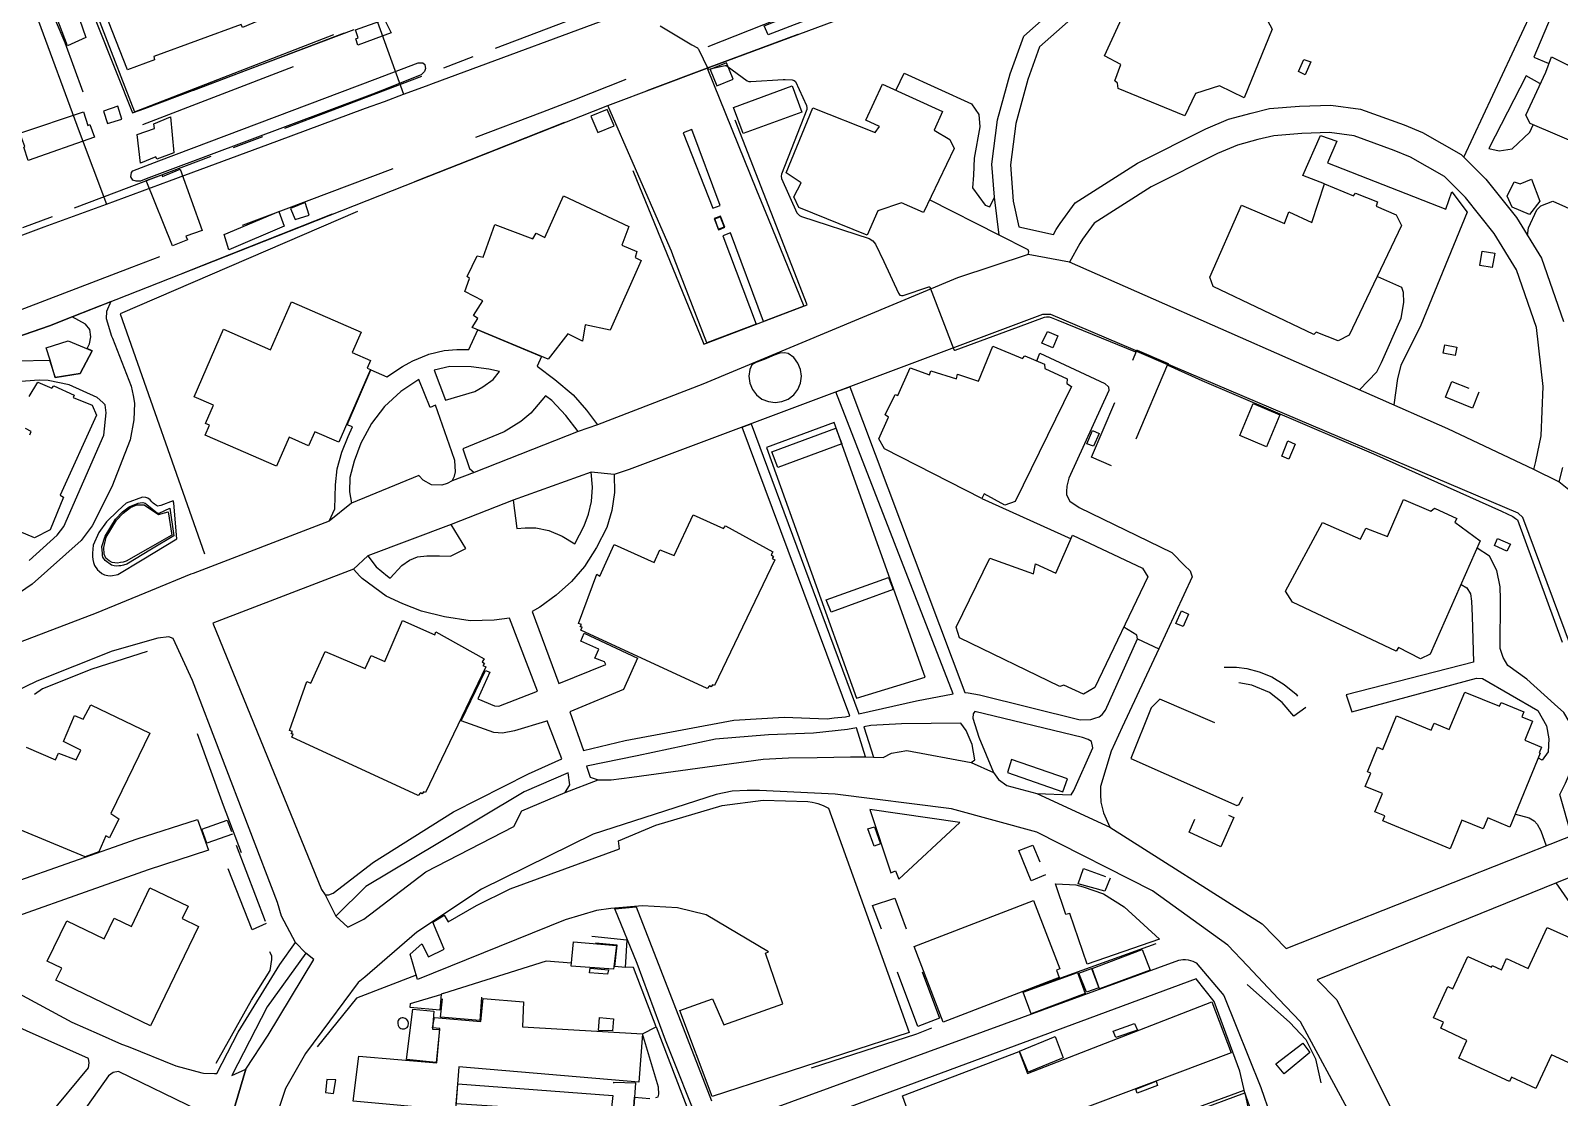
# Model space of a CAD drawing. Header units: millimetres. Extents: x 198785 to 203305, y 542885 to 545889.
# Drawn here: x 201016.4 to 201362.6, y 545208.8 to 545450.4 of the extents above; entities that cross this region are included whole.
import ezdxf

# ---------------------------------------------------------------- set-up
doc = ezdxf.new("R2010")
doc.units = ezdxf.units.MM
for name, pattern in [('FENCE_25K', [54.3, 28.7, -9.2, -16.4]), ('HIDDEN_BULD_25K', [28.8, 18.4, -10.4]), ('HIDDEN_EMD_25K', [50.97, 33.12, -5.36, 7.13, -5.36]), ('HIDDEN_IN_25K', [56.5, 36.5, -20])]:
    doc.linetypes.add(name, pattern=pattern)
for name, color, linetype in [('A0013114', 253, 'Continuous'), ('A0013118', 253, 'Continuous'), ('A0023214', 253, 'Continuous'), ('A0023217', 253, 'Continuous'), ('A0033324', 253, 'Continuous'), ('A0043325', 253, 'Continuous'), ('A0151224', 253, 'Continuous'), ('B0014111', 253, 'Continuous'), ('B0014115', 253, 'Continuous'), ('B0014116', 253, 'Continuous'), ('B0014118', 253, 'Continuous'), ('B0024120', 253, 'Continuous'), ('B0024127', 253, 'Continuous'), ('C0052211', 253, 'Continuous'), ('C0052212', 253, 'Continuous'), ('C0076117', 253, 'Continuous'), ('C0390130', 253, 'Continuous'), ('C0523121', 253, 'Continuous'), ('E0052114', 253, 'Continuous'), ('F0017111', 253, 'Continuous'), ('F0047224', 253, 'Continuous'), ('G0018117', 253, 'Continuous')]:
    doc.layers.add(name, color=color, linetype=linetype)

msp = doc.modelspace()

# ---------------------------------------------------------------- linework, layer by layer
at = {"layer": 'A0013114'}
for points in [[(200919.56, 545205.45), (200912.3, 545211.41), (200910.03, 545215.49), (200909.35, 545216.55), (200906.95, 545220.27), (200895.67, 545219.44), (200890.41, 545216.36), (200872.82, 545210.35), (200856.98, 545246.91), (200842.64, 545287.82), (200857.69, 545320.69), (200912.51, 545344.07), (200971.58, 545366.58), (201020.62, 545383.54), (201025.8, 545385.59), (201057.8, 545398.2), (201104.02, 545416.43), (201115.73, 545421.05), (201147.11, 545433.42), (201169.6, 545441.84), (201217.05, 545459.53), (201288.67, 545485.24), (201329.93, 545501.88), (201355.72, 545511.31)], [(201024.02, 545470.44), (201039.43, 545431.72), (201042.27, 545432.72), (201089.62, 545450.66)]]:
    msp.add_lwpolyline(points, dxfattribs=at)
at = {"layer": 'A0013118'}
for points in [[(201340.96, 545421.71), (201356.27, 545454.5), (201356.11, 545456.7), (201355.21, 545459.91), (201353.37, 545461.32), (201342.45, 545466.69), (201344.39, 545471.77)], [(201361.42, 545469.53), (201366.53, 545467.49), (201356.78, 545444.35), (201360.02, 545443.02)], [(201242.28, 545399.69), (201242.39, 545400.31), (201242.25, 545400.73), (201235.71, 545404.04), (201234.61, 545412.67), (201234.05, 545420.11), (201235.36, 545430.2), (201238.18, 545440.57), (201241.29, 545449.13), (201251.89, 545458.52)], [(201254.51, 545455.24), (201244.87, 545446.69), (201242.18, 545439.3), (201239.48, 545429.37), (201238.27, 545419.99), (201238.88, 545411.76), (201240.17, 545405.97), (201247.97, 545404.19), (201248.62, 545405.37), (201249.5, 545406.72), (201252.92, 545411.38), (201267.05, 545420.38), (201282.5, 545428.17), (201287.62, 545430.33), (201292.77, 545431.71), (201296.9, 545432.7), (201303.72, 545433.26), (201310.79, 545433.5), (201317.54, 545432.61), (201327.41, 545429.04), (201331.58, 545427.31), (201340.36, 545422.3), (201345.94, 545416.77), (201352.89, 545408.04), (201358.51, 545398.86), (201363.46, 545384.51)], [(201169.6, 545441.84), (201180.78, 545414.24), (201183.36, 545407.86), (201191.43, 545387.96), (201182.37, 545384.52), (201174.89, 545404.59), (201173.13, 545403.9), (201180.67, 545383.88), (201169.49, 545379.64), (201162.13, 545398.75), (201161.48, 545400.44), (201159.62, 545404.7), (201147.11, 545433.42)], [(201212.38, 545436.93), (201214.18, 545440.75), (201229.46, 545433.76), (201231.07, 545431.4), (201231.32, 545428.62), (201230.06, 545421.5), (201229.87, 545417.67), (201229.64, 545414.79), (201232.55, 545410.83), (201233.6, 545410.47), (201234.61, 545412.67)], [(201358.17, 545438.43), (201355.04, 545440.16), (201346.6, 545423.68), (201348.96, 545423.16), (201351.85, 545423.59), (201355.9, 545427.36), (201356.63, 545429.07)], [(201170.87, 545410.16), (201172.5, 545410.77), (201166.11, 545427.95), (201164.17, 545427.23), (201170.87, 545410.16)], [(201356.76, 545351.01), (201357.2, 545352.84), (201358.41, 545358.59), (201358.9, 545369.8), (201357.37, 545383.13), (201352.86, 545396.2), (201347.8, 545404.47), (201341.31, 545412.62), (201336.57, 545417.31), (201328.84, 545421.72), (201325.16, 545423.26), (201316.06, 545426.55), (201310.48, 545427.28), (201304.24, 545427.08), (201297.89, 545426.55), (201294.29, 545425.69), (201289.64, 545424.45), (201285.11, 545422.53), (201270.12, 545414.98), (201257.24, 545406.77), (201254.6, 545403.18), (201253.95, 545402.18), (201251.62, 545397.93)], [(201309.39, 545415.66), (201304.49, 545417.55), (201308.47, 545426.65), (201312.13, 545425.32), (201310.03, 545420.43), (201336.86, 545409.96), (201338.2, 545413.89), (201341.65, 545409.27), (201331.19, 545383.71), (201326.67, 545374.55), (201325.94, 545371.61), (201325.07, 545365.61)], [(201235.71, 545404.04), (201219.91, 545412.02)], [(201355.37, 545403.99), (201355.58, 545405.71), (201357.46, 545409.77), (201358.36, 545410.73), (201361.05, 545411.79), (201384.88, 545401.1), (201383.77, 545398.54)], [(201171.65, 545408), (201171.17, 545407.81), (201172.12, 545405.26), (201172.57, 545405.45), (201173.56, 545405.85), (201172.57, 545408.37), (201171.65, 545408)], [(201364.72, 545346.39), (201362.47, 545348.19), (201356.76, 545351.01), (201337.34, 545360.21), (201251.62, 545397.93), (201242.28, 545399.69), (201226.28, 545394.39), (201168.63, 545370.31), (201144.74, 545361.13), (201140.33, 545359.58), (201116.83, 545350.33), (201111.8, 545348.44), (201110.67, 545347.79), (201109.46, 545347.43), (201107.12, 545347.56), (201105.3, 545348.56), (201104.25, 545349.6), (201089, 545343.4), (201084.01, 545339.32), (201053.16, 545327.45), (201052.66, 545327.26), (201043.53, 545323.52), (201031.2, 545318.47), (201014, 545311.9)], [(201317.27, 545369.04), (201321.25, 545373.13), (201322.25, 545375.24), (201326.7, 545385.29), (201327.36, 545388.79), (201327.27, 545391.09), (201326.86, 545392.21), (201321.44, 545394.63)], [(201013.34, 545375.6), (201020.64, 545375.78), (201021.96, 545371.84), (201027.56, 545372.76), (201030.33, 545377.86), (201029.16, 545378.37), (201029.69, 545379.44), (201030.03, 545381.01), (201029.76, 545382.68), (201028.83, 545383.87), (201025.75, 545385.56), (201034.5, 545389.01), (201033.59, 545386.76), (201033.5, 545385.19), (201034.72, 545381.16), (201034.89, 545380.71), (201039.15, 545369.9), (201039.58, 545367.73), (201039.92, 545366.02), (201039.72, 545362.21), (201038.9, 545357.72), (201034.75, 545347.09), (201030.3, 545338.24), (201027.78, 545334.89), (201016.69, 545325.05), (201008.04, 545319.15)], [(201245.53, 545386.1), (201151.9, 545350.97), (201148.5, 545349.83), (201143.29, 545350.41), (201125.62, 545344.02), (201111.59, 545338.57), (201092.7, 545331.42), (201089.48, 545328.4), (201057.61, 545316.19), (201082.22, 545255.87), (201083.04, 545254.68), (201085.49, 545249.88), (201088.19, 545247.38), (201091.8, 545249.15), (201105.85, 545259.88), (201125.76, 545270.18), (201127.63, 545273.71), (201137.41, 545277.88), (201144.87, 545280.73), (201147.82, 545280.75), (201152.5, 545281.33), (201182.22, 545285.4), (201188, 545285.71), (201194.51, 545285.78), (201202, 545285.93), (201205.42, 545285.92), (201207.26, 545285.89), (201209.45, 545285.77), (201211.35, 545286.77), (201214.82, 545287.37), (201229.34, 545284.68), (201234.38, 545282.37), (201235.53, 545280.82), (201237.4, 545279.42), (201244.24, 545277.64), (201260.74, 545269.98), (201295.23, 545248.09), (201300.71, 545242.53), (201376.31, 545272.43)], [(201377.54, 545277.74), (201354.3, 545340.14), (201353.24, 545341.12), (201247.41, 545386.06), (201245.53, 545386.1)], [(201084.01, 545339.32), (201085.23, 545342.12), (201085.4, 545347.55), (201085.8, 545351.18), (201086.82, 545354.91), (201088.29, 545358.49), (201089.24, 545360.64), (201088.07, 545361.14), (201093.43, 545373.59), (201097.03, 545372.01), (201100.6, 545374.33), (201102.07, 545375.14), (201102.92, 545375.62), (201106.36, 545377.02), (201106.52, 545377.09), (201110.05, 545377.92), (201112.92, 545378.2), (201115.62, 545378.16), (201117.63, 545382.62), (201132.09, 545376.56), (201131.08, 545374.4), (201135.09, 545371.38), (201139.23, 545367.94), (201142.28, 545364.45), (201144.74, 545361.13)], [(201107.75, 545373.51), (201110.29, 545366.7), (201117, 545368.67), (201118.81, 545369.71), (201121.13, 545371.36), (201122.55, 545373.16), (201120.14, 545373.71), (201116.11, 545374.26), (201111.32, 545374.29), (201107.75, 545373.51)], [(201244.25, 545375.57), (201244.94, 545377.3), (201259.62, 545370.48), (201260.44, 545369.72), (201260.54, 545368.9), (201251.47, 545349.07), (201251.04, 545347.22), (201250.92, 545346.03), (201250.98, 545345.24), (201251.73, 545343.85), (201253.81, 545342.4), (201274.81, 545332.24), (201277.64, 545329.28), (201278.95, 545328.03), (201279.44, 545326.67), (201271.86, 545310.42)], [(201016.06, 545330.36), (201022.39, 545336.1), (201023.89, 545338.12), (201032.93, 545358.74), (201033.49, 545363.84), (201033.22, 545365.64), (201032.7, 545366.18), (201031.47, 545367.33), (201025.11, 545370.14), (201020.35, 545371.12), (201018.27, 545371.19), (201013.15, 545370.86)], [(201111.8, 545348.44), (201112.33, 545349.48), (201112.59, 545350.48), (201112.45, 545353.04), (201111.76, 545355), (201108.07, 545365.53), (201106.82, 545365.01), (201104.28, 545371.41), (201100.24, 545368.67), (201096.53, 545365.27), (201093.57, 545361.39), (201092.05, 545358.65), (201091.11, 545356.95), (201089.64, 545352.9), (201088.66, 545349.16), (201088.56, 545345.91), (201089, 545343.4)], [(201140.33, 545359.58), (201137.59, 545363.21), (201134.37, 545366.63), (201132.98, 545367.67), (201129.62, 545363.72), (201127.35, 545361.83), (201123.59, 545359.52), (201114.21, 545355.65), (201115.72, 545351.25), (201116.83, 545350.33)], [(201148.5, 545349.83), (201148.56, 545345.81), (201148.01, 545341.75), (201146.84, 545337.88), (201144.52, 545333.34), (201141.81, 545329.01), (201138.85, 545325.63), (201135.37, 545322.55), (201131.65, 545319.85), (201129.95, 545318.87), (201136.01, 545302.57), (201146.63, 545306.85), (201146.31, 545307.43), (201144.12, 545308.26), (201145.01, 545310.28), (201140.93, 545312.11), (201141.73, 545313.9), (201153.83, 545308.24), (201150.6, 545301.2), (201139.42, 545296.52), (201138.47, 545296.13), (201141.55, 545287.37), (201141.57, 545287.37), (201150.97, 545289.64), (201175.61, 545294.25), (201186.98, 545294.92), (201196.76, 545294.57), (201198.3, 545294.75), (201200.87, 545294.98), (201201.88, 545295.21), (201177.49, 545360.57), (201177.49, 545360.57), (201179.53, 545361.34), (201179.53, 545361.34), (201203.92, 545295.67), (201216.96, 545298.61), (201225.31, 545300.23), (201198.74, 545368.55), (201198.74, 545368.55), (201201.89, 545369.73), (201201.89, 545369.72), (201227.9, 545300.53), (201228.65, 545300.44), (201231.25, 545299.99), (201254.07, 545294.33), (201256.46, 545294.37), (201257.34, 545294.72), (201258.38, 545295.01), (201258.99, 545295.52), (201259.81, 545296.52), (201267, 545312.62), (201271.86, 545310.42), (201263.58, 545292.64), (201261.05, 545287.22), (201258.64, 545279.19), (201258.68, 545277.43), (201258.76, 545275.7), (201259.35, 545273.27), (201260.74, 545269.98)], [(201125.62, 545344.02), (201126.5, 545337.67), (201128.38, 545337.82), (201130.78, 545337.8), (201133.7, 545337.17), (201136.77, 545335.89), (201139.59, 545334.17), (201141.72, 545338.23), (201142.72, 545340.85), (201143.35, 545343.77), (201143.62, 545346.98), (201143.29, 545350.41)], [(201363.26, 545351.47), (201362.47, 545348.19)], [(201231.74, 545344.46), (201251.98, 545335.31)], [(201092.7, 545331.42), (201094.64, 545328.95), (201097.15, 545326.84), (201097.8, 545326.39), (201100.4, 545329.23), (201102.14, 545330.44), (201103.98, 545331.21), (201106.11, 545331.43), (201107.93, 545331.43), (201108.97, 545331.43), (201111.43, 545331.35), (201114.9, 545333.13), (201111.59, 545338.57)], [(201365.33, 545268.09), (201362.7, 545277.44), (201363.94, 545280.01), (201365.89, 545284.57), (201365.82, 545289.54), (201364.78, 545293.97), (201363.57, 545295.96), (201361.48, 545297.89), (201355.21, 545303.54), (201350.87, 545306.64), (201349.82, 545308.45), (201349.14, 545310.48), (201349.24, 545321.6), (201349.12, 545324.42), (201348.39, 545328.13), (201346.76, 545331.4), (201343.98, 545333.18)], [(201083.04, 545254.68), (201083.92, 545254.72), (201084.9, 545255.09), (201094, 545262.09), (201112.16, 545273.46), (201129.1, 545282.07), (201136.63, 545285.49), (201133.38, 545294.06), (201132.99, 545293.94), (201125.98, 545291.82), (201123.25, 545291.27), (201121.28, 545291.44), (201113.84, 545294.06), (201119.36, 545305.49), (201120.35, 545305.11), (201117.64, 545299.06), (201121.38, 545297.47), (201122.43, 545297.4), (201131.17, 545300.8), (201124.81, 545317.3), (201121.33, 545316.85), (201115.92, 545316.76), (201110.1, 545317.67), (201104.88, 545318.93), (201100.66, 545320.61), (201096.92, 545322.3), (201091.42, 545326.29), (201090.9, 545326.83), (201089.48, 545328.4)], [(201340.36, 545324.97), (201341.58, 545324.17), (201342.42, 545322.84), (201342.63, 545321.22), (201342.78, 545317.81), (201343.09, 545307.35), (201314.29, 545299.94), (201315.56, 545296.16), (201343.83, 545303.71), (201345.19, 545303.7), (201357.68, 545296.45), (201359.64, 545292.96), (201360.21, 545289.98), (201360.01, 545287.06), (201358.64, 545285.21), (201357.84, 545285.61)], [(201267, 545312.62), (201266.9, 545313.52), (201263.9, 545315.29)], [(201061.45, 545203.01), (201065.08, 545215.25), (201070.2, 545222.9), (201080.54, 545240.01), (201078.71, 545241.45), (201076.39, 545243.88), (201073.2, 545249.87), (201072.29, 545252.96), (201053.01, 545303.2), (201048.65, 545312.75), (201047.68, 545313.13), (201045.2, 545312.77), (201034.85, 545309.87), (201017.79, 545303.08), (201012.65, 545300.61), (201007.21, 545295.8), (201004.21, 545293), (201001.62, 545289.24), (200999.25, 545285.08), (200993.65, 545270.64), (200990.11, 545258.76)], [(201244.24, 545277.64), (201252.03, 545277.36), (201252.64, 545278.34), (201256.94, 545287.96), (201256.58, 545289.38), (201255.86, 545289.86), (201254.54, 545290.29), (201230.22, 545296.22), (201229.84, 545295.68), (201229.72, 545294.7), (201231.09, 545290.36), (201234.38, 545282.37)], [(201205.42, 545285.92), (201203.41, 545292.48), (201201.35, 545292.14), (201193.67, 545291.32), (201183.47, 545290.94), (201171.44, 545289.94), (201153.76, 545286.13), (201142.25, 545283.81), (201143.05, 545281.31), (201144.87, 545280.73)], [(201229.34, 545284.68), (201230.19, 545285.28), (201229.58, 545288.7), (201228.25, 545291.91), (201227.03, 545293.58), (201213.58, 545293.41), (201206.65, 545293.01), (201205.05, 545292.74), (201207.26, 545285.89)], [(201137.41, 545277.88), (201138.47, 545279.62), (201138.13, 545282.35), (201128.15, 545278.04), (201108.61, 545266.34), (201092.25, 545256.57), (201085.49, 545249.88)], [(201315.06, 545205.43), (201303.93, 545225.9), (201298.93, 545231.17), (201291.92, 545238.58), (201287.48, 545243.26), (201270.41, 545255.6), (201244.23, 545268.84), (201224.87, 545274.13), (201198.57, 545277.5), (201181.45, 545278.33), (201178.65, 545278.31), (201175.22, 545278.16), (201171.59, 545277.39), (201143.79, 545268.43), (201118.51, 545255.98), (201103.84, 545246.2), (201092.02, 545236.07), (201090.54, 545234.8), (201084.04, 545226.06), (201078.64, 545218.78), (201074.12, 545210.81), (201070.71, 545200.67)], [(200996.75, 545251.95), (201040.49, 545267.38), (201054.19, 545271.75), (201056.67, 545264.83), (201042.98, 545260.32), (200999.06, 545244.82)], [(201352.66, 545272.96), (201355.74, 545272.12), (201356.84, 545271.45), (201357.57, 545270.68), (201358.4, 545269.2), (201359.58, 545265.81)], [(201381.87, 545265.47), (201307.71, 545235.42), (201312.18, 545230.88), (201325.06, 545205.05), (201331.02, 545191.6), (201338.53, 545150.71), (201340.34, 545143.98), (201341.08, 545143.87), (201378.9, 545156.66), (201413.41, 545169.24), (201414.39, 545169.71), (201416.43, 545172.79), (201411.85, 545185.21), (201382.97, 545264.74), (201381.87, 545265.47)], [(201375.17, 545232.05), (201377.84, 545239.51), (201377.94, 545241.26), (201377.54, 545242.91), (201374.69, 545245.02), (201367.97, 545248.78), (201366.79, 545250.2), (201361.86, 545257.37)], [(201168.25, 545201.57), (201160.15, 545221.79), (201153.69, 545239.17), (201148.7, 545251.54), (201153.52, 545251.96), (201170.56, 545208.04)], [(201004.29, 545237.37), (201025.71, 545225.87), (201031.92, 545223.13), (201036.95, 545220.91), (201038.43, 545220.32), (201049.24, 545215.97), (201055.14, 545214.41), (201055.53, 545214.31), (201057.99, 545214.25), (201058.54, 545214.24), (201063.4, 545223.62), (201072.8, 545238.9), (201076.39, 545243.88), (201076.39, 545243.88), (201078.71, 545241.45), (201069.94, 545229.3), (201061.9, 545213.79), (201065.08, 545215.25), (201061.45, 545203.01)], [(201138.83, 545239.24), (201133.12, 545239.65), (201109.88, 545232.35)], [(201175.29, 545203.01), (201276.42, 545239.9), (201277.27, 545240.02), (201277.9, 545240.04), (201278.53, 545239.94), (201279.52, 545239.67), (201280.32, 545239.32), (201286.55, 545231.89), (201294.97, 545211.09), (201297.18, 545204.74)], [(201158.02, 545224.8), (201152.89, 545238.21), (201151.02, 545238.34)], [(201293.45, 545203.95), (201291.32, 545209.86), (201290.19, 545214.74), (201284.41, 545230.57), (201280.31, 545235.69), (201183.41, 545199.81)], [(201109.77, 545232.31), (201109.33, 545232.17)], [(201020.37, 545204.53), (201029.45, 545215.5), (201029.61, 545216.65), (201029.47, 545217.65), (200997.13, 545232.01), (200996.32, 545231.9), (200995.21, 545231.29), (200994.78, 545230.71), (200993.05, 545228.92), (200991.1, 545227.37), (200988.95, 545226.1), (200986.66, 545225.13), (200984.26, 545224.47), (200981.79, 545224.14), (200981.29, 545224.14), (200978.26, 545222.54), (200976.4, 545221.19), (200974.67, 545219.58), (200973.46, 545217.26), (200971.79, 545214.06), (200970.56, 545210.96)], [(201157.94, 545208.79), (201158.45, 545208.97), (201158.62, 545209.56), (201158.57, 545211.11), (201154.9, 545223.2), (201158.02, 545224.8), (201163.82, 545209.63), (201167.73, 545199.41)], [(201054.28, 545205.93), (201036.3, 545214.67), (201035.04, 545214.45), (201034.01, 545213.72), (201024.49, 545200.29)], [(201148.22, 545209.22), (201147.79, 545205.12), (201112.74, 545207.37), (201113.08, 545211.88), (201148.22, 545209.22)], [(201152.19, 545195.08), (201153.14, 545208.84), (201156.59, 545208.58)], [(201210.59, 545180.82), (201291.19, 545210.43)]]:
    msp.add_lwpolyline(points, dxfattribs=at)
at = {"layer": 'A0023214'}
for points in [[(201033.52, 545411.1), (201045.77, 545415.63), (201047.83, 545416.39), (201072.15, 545425.37), (201092.24, 545432.79), (201096.48, 545434.36), (201100.82, 545435.96), (201105.99, 545437.87), (201107.59, 545438.46), (201154.19, 545455.67), (201217.51, 545480.37), (201286.78, 545507.38), (201327.02, 545523.34), (201338.77, 545528), (201350.84, 545532.78), (201353.35, 545533.78), (201372.24, 545541.27)], [(201000.05, 545494.13), (201004.99, 545483.21), (201008.79, 545474.81), (201014.66, 545461.83), (201017.6, 545453.91), (201027.4, 545427.56), (201033.52, 545411.1)], [(200794.02, 545324.55), (200840.41, 545340.38), (200841.92, 545340.9), (200910.25, 545364.22), (200930.73, 545372.08), (200988.97, 545394.42), (200995.55, 545396.95), (201004.66, 545400.44), (201019.46, 545405.91), (201033.52, 545411.1)]]:
    msp.add_lwpolyline(points, dxfattribs=at)
at = {"layer": 'A0023217'}
msp.add_lwpolyline([(201340.44, 545599.11), (201220.39, 545552.5), (201187.4, 545539.69), (201180.23, 545545.69), (201177.36, 545546.55), (201173.12, 545545.9), (201143.23, 545535.27), (201137.83, 545532.02), (201130.57, 545522.9), (201126.81, 545516.37), (201083.84, 545500.08), (201082.66, 545499.63), (201079.97, 545494), (201079.94, 545493.44), (201086.06, 545476.59), (201094.51, 545453.34), (201100.82, 545435.96)], dxfattribs=at)
at = {"layer": 'A0033324', "linetype": 'HIDDEN_IN_25K', "flags": 128}
for points in [[(201389.85, 545518.7), (201394.88, 545514.83), (201391.04, 545511.04), (201388.77, 545512.43), (201385.88, 545513.91), (201378.57, 545516.61), (201375.51, 545516.69), (201374.57, 545516.75), (201373.84, 545516.75), (201372.76, 545516.69), (201371.49, 545516.61), (201368.94, 545516.14), (201355.72, 545511.31), (201329.93, 545501.88), (201288.67, 545485.24), (201217.05, 545459.53), (201169.6, 545441.84), (201147.11, 545433.42), (201115.73, 545421.05), (201104.02, 545416.43), (201057.8, 545398.2), (201025.8, 545385.59), (201020.62, 545383.54), (200971.58, 545366.58), (200912.51, 545344.07), (200857.69, 545320.69), (200842.64, 545287.82), (200856.98, 545246.91), (200872.82, 545210.35), (200890.41, 545216.36), (200895.67, 545219.44), (200898.59, 545219.65), (200899.08, 545218.05), (200899.19, 545216.32), (200898.68, 545214.57), (200898.08, 545213.43), (200877.13, 545206.23), (200875.62, 545206.14), (200873.84, 545206.13), (200872.59, 545206.4), (200866.92, 545210.03), (200849.6, 545250.99), (200830.29, 545296.09), (200830.15, 545297.17), (200830.21, 545297.85), (200839.69, 545320.6), (200840.46, 545321.3), (200841.37, 545321.98), (200907.77, 545348.14), (201000.86, 545382.11), (201039.3, 545396.82), (201059.95, 545404.72), (201065.21, 545406.62), (201074.21, 545410.02), (201132.38, 545431.95), (201139.23, 545434.64), (201213.3, 545464.01), (201249.28, 545477.08), (201291.65, 545493.13), (201300.11, 545495.08), (201352.16, 545514.7), (201368.5, 545520.6), (201372.38, 545521.59), (201374.96, 545522.01), (201379.07, 545522.15), (201382.69, 545521.67), (201385.98, 545520.68), (201389.85, 545518.7)], [(201024.02, 545470.44), (201039.43, 545431.72), (201042.27, 545432.72), (201089.62, 545450.66), (201089.8, 545448.73), (201089.33, 545447.78), (201086.2, 545446.16), (201040.38, 545428.51), (201035.35, 545426.62), (201032.34, 545427.24), (201030.95, 545429.16), (201024.2, 545447.59), (201016.46, 545465.88), (201016.43, 545468.61), (201022.6, 545472.39), (201024.02, 545470.44)]]:
    msp.add_lwpolyline(points, dxfattribs=at)
at = {"layer": 'A0043325'}
for points in [[(201097.99, 545449.84), (201090.47, 545447.06), (201090, 545448.49), (201090.56, 545448.72), (201089.92, 545450.57), (201096.52, 545452.92), (201097.99, 545449.84)], [(201028.34, 545432.02), (201029.36, 545428.86), (201029.78, 545429.13), (201030.83, 545426.24), (201015.85, 545420.94), (201014.86, 545423.95), (201015.09, 545424.16), (201013.9, 545427.14), (201028.34, 545432.02)], [(201048.83, 545422.71), (201044.95, 545421.25), (201044.74, 545421.76), (201041.23, 545420.33), (201040.49, 545426.86), (201044.43, 545428.22), (201044.25, 545429.3), (201048.08, 545430.85), (201048.83, 545422.71)], [(201050.23, 545418.99), (201055.25, 545405.12), (201051.53, 545403.85), (201051.86, 545402.99), (201048.51, 545401.61), (201042.54, 545416.42), (201046.07, 545417.74), (201046.27, 545417.35), (201050.23, 545418.99)], [(201200.04, 545356.81), (201185.6, 545351.45), (201184.24, 545354.99), (201198.69, 545360.36), (201200.04, 545356.81)], [(201211.67, 545323.81), (201197.66, 545318.71), (201196.52, 545321.52), (201210.63, 545326.55), (201211.67, 545323.81)]]:
    msp.add_lwpolyline(points, dxfattribs=at)
at = {"layer": 'A0151224'}
for points in [[(201028.88, 545448.79), (201024.74, 545446.95), (201019.87, 545459.65), (201024.61, 545461.11), (201028.88, 545448.79)], [(201073.81, 545406.13), (201061.29, 545400.7), (201060.2, 545404.22), (201072.58, 545409.42), (201073.81, 545406.13)]]:
    msp.add_lwpolyline(points, dxfattribs=at)
at = {"layer": 'B0014111'}
for points in [[(201070.22, 545478.05), (201070.81, 545476.02), (201075.63, 545477.75), (201081.83, 545461.09), (201077.04, 545459.42), (201077.84, 545456.72), (201064.37, 545451.05), (201064.04, 545451.77), (201044.24, 545444.53), (201044.43, 545443.73), (201038.28, 545441.51), (201029.85, 545463.09), (201070.22, 545478.05)], [(201191, 545431.9), (201177.7, 545427.04), (201175.53, 545432.99), (201188.83, 545437.86), (201191, 545431.9)], [(201356.26, 545416.7), (201358.12, 545411.73), (201355.82, 545408.72), (201351.88, 545410.38), (201350.75, 545412.9), (201352.34, 545416.12), (201353.71, 545415.65), (201356.26, 545416.7)], [(201027.56, 545372.76), (201021.96, 545371.84), (201020.77, 545375.78), (201019.92, 545378.58), (201024.9, 545380.11), (201030.27, 545377.84), (201027.56, 545372.76)], [(201299.29, 545363.41), (201296.22, 545356.14), (201290.17, 545358.69), (201293.24, 545365.97), (201299.29, 545363.41)], [(201197.05, 545274.33), (201215.31, 545223.54), (201170.68, 545209.01), (201163.39, 545228.53), (201170.76, 545231.12), (201173.37, 545225.28), (201186.69, 545229.99), (201182.79, 545241.45), (201183.46, 545241.78), (201169.34, 545250.15), (201162.87, 545251.74), (201154.95, 545252.19), (201147.74, 545251.56), (201144.53, 545251.13), (201137.45, 545249.05), (201104.01, 545235.54), (201102.29, 545241.28), (201104.95, 545243.61), (201106.46, 545240.67), (201110.01, 545242.36), (201107.47, 545248.53), (201109.99, 545250.06), (201110.95, 545248.55), (201117.34, 545252.3), (201124.98, 545256.02), (201149.76, 545265.14), (201149.5, 545266.93), (201157.97, 545270.48), (201173, 545274.89), (201182.25, 545276.15), (201192.37, 545275.81), (201193.39, 545275.66), (201194.05, 545275.54), (201194.6, 545275.38), (201195.84, 545274.93), (201197.05, 545274.33)], [(201264.03, 545251.99), (201272.01, 545244.64), (201255.66, 545238.96), (201251.68, 545250.48), (201250.82, 545250.21), (201248.48, 545257.16), (201251.6, 545257.03), (201253.09, 545256.95), (201254.76, 545256.52), (201259.3, 545254.93), (201264.03, 545251.99)], [(201249.29, 545235.94), (201223.03, 545225.88), (201216.47, 545243.01), (201243.51, 545253.37), (201249.43, 545237.91), (201248.65, 545237.61), (201249.29, 545235.94)], [(201149.05, 545243.18), (201148.39, 545237.82), (201138.76, 545238.53), (201139.31, 545244.01), (201149.05, 545243.18)], [(201269.91, 545237.66), (201258.44, 545233.43), (201256.75, 545237.99), (201268.09, 545242.32), (201269.91, 545237.66)], [(201255.18, 545232.34), (201242.94, 545227.75), (201241.11, 545232.66), (201253.46, 545237.11), (201255.18, 545232.34)], [(201127.96, 545230.44), (201127.75, 545224.8), (201154.9, 545223.2), (201154.1, 545212.29), (201113.37, 545215.76), (201112.62, 545205.84), (201089.43, 545207.96), (201090.71, 545218.12), (201108.36, 545216.68), (201109.05, 545224.41), (201107.41, 545224.56), (201107.8, 545226.88), (201118.3, 545225.97), (201118.83, 545231.18), (201127.96, 545230.44)], [(201108.96, 545224.17), (201108.17, 545216.72), (201101.52, 545217.41), (201102.89, 545228.83), (201107.69, 545228.32), (201107.37, 545224.3), (201108.96, 545224.17)], [(201288.25, 545218.9), (201190.44, 545182.06), (201186.55, 545193.42), (201215.49, 545204.53), (201213.84, 545209.2), (201240.2, 545219.2), (201242.13, 545214.26), (201283.83, 545230.46), (201288.25, 545218.9)], [(201250.2, 545217.79), (201242.25, 545214.57), (201240.33, 545219.32), (201248.36, 545222.61), (201250.2, 545217.79)]]:
    msp.add_lwpolyline(points, dxfattribs=at)
at = {"layer": 'B0014115'}
for points in [[(201281.89, 545464.53), (201288.33, 545461.56), (201288.67, 545462.38), (201293.91, 545460.31), (201293.51, 545459.35), (201295.98, 545458.09), (201293.54, 545454.04), (201296.43, 545452.66), (201297.52, 545450.7), (201291.18, 545435.18), (201285.62, 545437.86), (201280.16, 545436.1), (201277.72, 545431.06), (201262.64, 545437.29), (201262.49, 545438.5), (201261.93, 545439.03), (201263.29, 545442.73), (201259.59, 545444.69), (201266.04, 545458.83), (201276.76, 545454.59), (201281.89, 545464.53)], [(201382.05, 545449.51), (201385.58, 545447.98), (201385.72, 545448.79), (201390.64, 545446.61), (201390.64, 545445.83), (201395.64, 545443.63), (201396.54, 545441.36), (201385.76, 545418.17), (201382.59, 545416.91), (201378.04, 545419.54), (201377.69, 545418.28), (201372.83, 545420.38), (201373.49, 545421.89), (201355.97, 545429.35), (201354.97, 545431.24), (201359.53, 545440.96), (201360.75, 545444.47), (201364.59, 545442.57), (201365.92, 545444.78), (201376.27, 545439.96), (201378.54, 545447), (201380.31, 545445.98), (201382.05, 545449.51)], [(201220.97, 545427.85), (201224.5, 545425.75), (201225.52, 545423.65), (201218.55, 545409.21), (201213.57, 545411.38), (201208.22, 545409.54), (201205.79, 545404.05), (201190.3, 545410.34), (201189.24, 545412.73), (201190.83, 545415.87), (201187.48, 545418.18), (201193.53, 545432.9), (201207.64, 545427.28), (201208.57, 545428.65), (201205.49, 545430.12), (201209.29, 545438.21), (201222.87, 545432.08), (201220.97, 545427.85)], [(201151.87, 545406.05), (201150.26, 545401.82), (201153.65, 545400.37), (201153.3, 545399.03), (201154.65, 545398.31), (201147.6, 545382.51), (201141.96, 545383.74), (201141.35, 545380.08), (201138, 545381.7), (201133.59, 545375.96), (201116.38, 545383.18), (201117.65, 545385.17), (201116.69, 545385.89), (201118.77, 545389.19), (201114.67, 545391.32), (201115.79, 545394.28), (201115.26, 545394.71), (201117.51, 545399.36), (201118.88, 545399.11), (201121.53, 545406.46), (201130.13, 545403.22), (201130.82, 545404.52), (201132.82, 545403.5), (201137.05, 545412.93), (201151.87, 545406.05)], [(201309.39, 545415.66), (201315.96, 545412.96), (201316.38, 545413.6), (201321.34, 545411.58), (201321.08, 545410.64), (201325.58, 545408.67), (201326.82, 545406.25), (201314.99, 545381.43), (201312.45, 545380.1), (201307.48, 545382.08), (201306.96, 545381.54), (201284.16, 545392.44), (201283.43, 545394.51), (201290.58, 545410.87), (201300.28, 545406.67), (201301.28, 545409.34), (201306.47, 545406.96), (201309.39, 545415.66)], [(201091.19, 545382.06), (201089.2, 545377.51), (201093.35, 545375.7), (201092.59, 545373.96), (201093.37, 545373.62), (201086.2, 545357.16), (201080.7, 545359.56), (201079.3, 545356.36), (201074.89, 545358.29), (201072.04, 545351.74), (201055.9, 545358.78), (201056.88, 545361.04), (201056, 545361.42), (201057.81, 545365.57), (201053.42, 545367.48), (201060.08, 545382.75), (201070.72, 545378.11), (201075.44, 545388.93), (201091.19, 545382.06)], [(201234.3, 545378.93), (201240.99, 545376.12), (201241.48, 545376.75), (201245.98, 545374.83), (201246.06, 545373.86), (201251.08, 545371.53), (201251.05, 545370.46), (201252.07, 545369.76), (201239.36, 545343.72), (201237.01, 545342.92), (201232.28, 545345.5), (201231.74, 545344.46), (201209.71, 545355.65), (201208.47, 545357.95), (201210.67, 545362.83), (201209.86, 545363.38), (201212.16, 545368), (201212.78, 545367.72), (201215.54, 545373.98), (201219.95, 545372.42), (201220.24, 545373.36), (201226.04, 545371.49), (201226.29, 545372.55), (201231.04, 545370.97), (201234.3, 545378.93)], [(201018.02, 545370.8), (201021.21, 545369.39), (201021.6, 545369.92), (201026.21, 545367.84), (201026.03, 545367.33), (201030.29, 545365.57), (201031.29, 545363.3), (201023.06, 545345.18), (201023.82, 545344.75), (201020.79, 545337.32), (201017.22, 545335.5), (200993.19, 545345.63)], [(201016.06, 545367.53), (201018.02, 545370.8)], [(201016.18, 545358.88), (201016.53, 545359.57), (201015.22, 545360.26)], [(201327.26, 545344.17), (201333.43, 545341.55), (201334.29, 545342.21), (201339.37, 545339.92), (201338.92, 545339.1), (201344.6, 545334.88), (201333.34, 545309.2), (201331.12, 545308.13), (201326.13, 545310.7), (201325.6, 545309.87), (201302.11, 545320.98), (201300.55, 545323.41), (201308.93, 545339.03), (201317.54, 545335.21), (201318.77, 545337.72), (201323.67, 545335.82), (201327.26, 545344.17)], [(201166.41, 545340.74), (201173.27, 545337.6), (201173.71, 545338.25), (201184.48, 545332.33), (201184.06, 545331.7), (201184.58, 545331.3), (201184.26, 545330.86), (201184.91, 545330.57), (201171.2, 545302.11), (201170.77, 545302.25), (201170.5, 545301.81), (201170.08, 545302.04), (201169.59, 545301.41), (201140.98, 545314.63), (201141.28, 545315.26), (201140.85, 545315.36), (201141.15, 545315.89), (201140.47, 545316.15), (201144.56, 545327.31), (201145.3, 545326.85), (201148.54, 545334.03), (201157.59, 545329.94), (201158.85, 545332.83), (201162.09, 545331.53), (201166.41, 545340.74)], [(201268.18, 545328.68), (201269.37, 545326.66), (201257.35, 545301.66), (201254.78, 545300.14), (201250.37, 545302.14), (201249.43, 545301.88), (201226.7, 545312.86), (201225.94, 545315.33), (201233.55, 545330.93), (201243.46, 545327.39), (201243.95, 545329.62), (201248.54, 545327.49), (201252.33, 545336.1), (201268.18, 545328.68)], [(201100.62, 545316.77), (201107.87, 545313.59), (201108.15, 545314.23), (201119.04, 545308.11), (201118.62, 545307.48), (201119.14, 545307.08), (201118.81, 545306.64), (201119.46, 545306.35), (201105.76, 545277.89), (201105.32, 545278.03), (201105.06, 545277.59), (201104.63, 545277.82), (201104.15, 545277.19), (201075.54, 545290.41), (201075.84, 545291.04), (201075.4, 545291.14), (201075.71, 545291.67), (201075.02, 545291.93), (201078.9, 545303), (201079.86, 545302.63), (201083.09, 545309.81), (201092.16, 545305.97), (201093.48, 545308.86), (201096.56, 545307.53), (201100.62, 545316.77)], [(201341.13, 545300.61), (201349, 545297.37), (201349.36, 545298.24), (201354.53, 545296.11), (201354.07, 545295.01), (201356.51, 545294), (201354.73, 545289.7), (201358.51, 545288.14), (201357.98, 545286.87), (201358.22, 545286.77), (201351.31, 545270.04), (201346.34, 545272.1), (201345.31, 545269.62), (201340.51, 545271.6), (201337.84, 545265.13), (201322.55, 545271.44), (201323.01, 545272.54), (201320.79, 545273.46), (201322.51, 545277.6), (201318.58, 545279.23), (201319.83, 545282.27), (201319.11, 545282.57), (201321.38, 545288.09), (201322.56, 545287.6), (201325.71, 545295.22), (201333.52, 545292), (201334.18, 545293.59), (201337.64, 545292.16), (201341.13, 545300.61)], [(201030.01, 545297.69), (201043.38, 545291.32), (201034.54, 545273.11), (201036.38, 545271.88), (201034.23, 545267.62), (201033.37, 545268.07), (201031.85, 545264.41), (201028.75, 545263.3), (201005.92, 545272.73)], [(201015.35, 545288.14), (201022.03, 545285.24), (201022.66, 545286.75), (201026.7, 545285.26), (201027.72, 545287.48), (201023.82, 545289.42), (201026.32, 545295.32), (201028.3, 545294.46), (201030.01, 545297.69)], [(201050.71, 545249.33), (201054.39, 545247.55), (201043.55, 545225.05), (201022.09, 545235.38), (201023.4, 545238.1), (201020.13, 545239.67), (201024.54, 545248.82), (201033.04, 545244.73), (201035.3, 545249.41), (201039.19, 545247.54), (201043.39, 545256.27), (201052.04, 545252.1), (201050.71, 545249.33)], [(201367.48, 545215.35), (201360.78, 545218.44), (201357.26, 545210.82), (201351.71, 545213.38), (201351.26, 545212.41), (201339.77, 545217.71), (201341.63, 545221.74), (201335.69, 545224.48), (201336.31, 545225.82), (201334.06, 545226.86), (201337.32, 545233.94), (201338.43, 545233.43), (201341.81, 545240.75), (201347.17, 545238.28), (201347.35, 545238.68), (201349.43, 545237.72), (201350.59, 545240.24), (201355.51, 545237.97), (201359.82, 545247.31)], [(201359.82, 545247.31), (201366.33, 545244.31)]]:
    msp.add_lwpolyline(points, dxfattribs=at)
at = {"layer": 'B0014116', "linetype": 'HIDDEN_BULD_25K', "flags": 128}
for points in [[(201173.43, 545405.9), (201172.18, 545405.39), (201171.29, 545407.75), (201172.51, 545408.24), (201173.43, 545405.9)], [(201347.91, 545399.96), (201347.38, 545396.71), (201344.53, 545397.18), (201345.06, 545400.43), (201347.91, 545399.96)], [(201249.01, 545381.29), (201247.87, 545378.54), (201245.38, 545379.63), (201246.63, 545382.27), (201249.01, 545381.29)], [(201273.83, 545374.8), (201263.68, 545350.79), (201256.64, 545353.77), (201266.78, 545377.77), (201273.83, 545374.8)], [(201339.33, 545378.73), (201338.96, 545376.84), (201336.28, 545377.37), (201336.66, 545379.26), (201339.33, 545378.73)], [(201344.36, 545368.49), (201342.92, 545364.92), (201336.8, 545367.38), (201338.23, 545370.95), (201344.36, 545368.49)], [(201305.17, 545297.1), (201302.44, 545295.13), (201299.77, 545298.23), (201296.93, 545300.48), (201292.93, 545302.17), (201288.49, 545302.97), (201284.88, 545303.1), (201284.35, 545305.97), (201287.06, 545306.25), (201289.46, 545306.25), (201291.79, 545305.95), (201294.57, 545305.16), (201297.41, 545304.07), (201300.26, 545302.29), (201302.93, 545300.09), (201305.17, 545297.1)], [(201288.87, 545272.22), (201285.87, 545265.58), (201278.7, 545268.91), (201281.51, 545275.31), (201288.87, 545272.22)], [(201062.11, 545268.43), (201056.31, 545266.42), (201055.16, 545269.59), (201060.9, 545271.63), (201062.11, 545268.43)], [(201069.73, 545248.18), (201066.52, 545246.75), (201059.09, 545265.71), (201062.47, 545267.09), (201069.73, 545248.18)], [(201208.8, 545266.22), (201207.41, 545265.69), (201205.96, 545269.63), (201207.47, 545270.11), (201208.8, 545266.22)], [(201246.21, 545259.18), (201242.98, 545257.88), (201240.19, 545264.76), (201243.33, 545265.96), (201246.21, 545259.18)], [(201260.86, 545258.46), (201259.61, 545255.53), (201253.59, 545257.2), (201254.8, 545260.66), (201260.86, 545258.46)], [(201222.18, 545226.78), (201217.25, 545224.9), (201207.05, 545252.26), (201212.08, 545253.95), (201222.18, 545226.78)], [(201151.41, 545244.48), (201151.01, 545238.2), (201148.65, 545238.46), (201149.17, 545243.3), (201139.41, 545244.16), (201139.63, 545245.75), (201151.41, 545244.48)], [(201147.22, 545237.73), (201147.04, 545236.71), (201142.95, 545237.05), (201143.1, 545238.12), (201147.22, 545237.73)], [(201258.27, 545233.64), (201255.49, 545232.62), (201253.74, 545236.94), (201256.61, 545237.99), (201258.27, 545233.64)], [(201118.5, 545231.48), (201118.1, 545226.22), (201109.18, 545227.01), (201109.78, 545232.36), (201118.5, 545231.48)], [(201109.33, 545232.17), (201109.02, 545228.57), (201102.35, 545229.14), (201102.39, 545230.08), (201109.33, 545232.17)], [(201148.38, 545226.6), (201148.16, 545223.89), (201144.94, 545223.97), (201145.21, 545226.89), (201148.38, 545226.6)], [(201267.02, 545224.04), (201262.13, 545222.37), (201261.55, 545223.83), (201266.33, 545225.59), (201267.02, 545224.04)], [(201153.36, 545212.11), (201151.55, 545185.74), (201146.49, 545186.05), (201148.45, 545212.29), (201153.36, 545212.11)], [(201271.53, 545211.52), (201266.97, 545209.77), (201266.68, 545210.72), (201271.25, 545212.46), (201271.53, 545211.52)]]:
    msp.add_lwpolyline(points, dxfattribs=at)
at = {"layer": 'B0014118', "linetype": 'HIDDEN_BULD_25K', "flags": 128}
for points in [[(201306.25, 545443.27), (201305.01, 545440.37), (201303.48, 545441.09), (201304.72, 545443.85), (201306.25, 545443.27)], [(201258.34, 545359.18), (201257.07, 545356.25), (201255.56, 545356.84), (201256.83, 545359.8), (201258.34, 545359.18)], [(201302.75, 545356.75), (201301.26, 545353.31), (201299.73, 545354.01), (201301.09, 545357.48), (201302.75, 545356.75)], [(201351.49, 545334.09), (201350.64, 545332.48), (201347.87, 545333.8), (201348.52, 545335.39), (201351.49, 545334.09)], [(201278.55, 545318.24), (201277.35, 545315.44), (201275.68, 545316.16), (201277.01, 545318.96), (201278.55, 545318.24)]]:
    msp.add_lwpolyline(points, dxfattribs=at)
at = {"layer": 'B0024120', "linetype": 'FENCE_25K', "flags": 128}
for points in [[(201058.35, 545216.55), (201066.36, 545230.87), (201070.64, 545237.52), (201070.99, 545240.02), (201071.01, 545240.79), (201070.62, 545241.61), (201067.54, 545245.27), (201070.15, 545248.36), (201060.08, 545274.9), (201048.19, 545307.66), (201046.19, 545307), (201044.85, 545310.48), (201030.22, 545305.8), (201019.05, 545301.37), (201017.26, 545300.07)], [(201265.52, 545285.55), (201289.53, 545274.94), (201290.04, 545275.15), (201296.33, 545288.27), (201295.78, 545288.74), (201272.1, 545299), (201270.14, 545297.06), (201265.52, 545285.55)], [(201181.85, 545178.91), (201171.38, 545208.48), (201217.05, 545223.2), (201241.22, 545232.8), (201278.46, 545246.27), (201301.53, 545225.8), (201305.17, 545221.92), (201307.35, 545217.58), (201311.28, 545199.1)], [(201103.71, 545236.53), (201090.17, 545231.29), (201078.22, 545216.42), (201074.04, 545208.79), (201070.31, 545193.07), (201068.69, 545177.72)], [(201078.48, 545176.18), (201082.85, 545215.2), (201083.56, 545221.59)]]:
    msp.add_lwpolyline(points, dxfattribs=at)
at = {"layer": 'B0024127'}
for points in [[(201170.26, 545441.54), (201171.78, 545437.84), (201175.48, 545439.37), (201173.96, 545443.07), (201170.26, 545441.54)], [(201143.26, 545431.02), (201144.79, 545427.32), (201148.48, 545428.84), (201146.96, 545432.54), (201143.26, 545431.02)]]:
    msp.add_lwpolyline(points, dxfattribs=at)
at = {"layer": 'C0052211'}
msp.add_lwpolyline([(201041.68, 545344.73), (201038, 545343.38), (201036.09, 545341.62), (201033.52, 545339.18), (201031.81, 545336.76), (201030.57, 545333.83), (201030.41, 545332.07), (201030.4, 545331.32), (201030.43, 545330.61), (201030.58, 545329.91), (201030.84, 545329.23), (201031.53, 545328.28), (201031.9, 545327.94), (201032.47, 545327.44), (201033.09, 545327.17), (201033.88, 545326.96), (201034.54, 545326.89), (201036.14, 545327.2), (201041.62, 545330.54), (201049.46, 545335.32), (201048.82, 545343.35), (201048.62, 545343.91), (201045.88, 545342.83), (201045.08, 545342.71), (201044.4, 545343.17), (201044.12, 545343.41), (201043.82, 545343.67), (201043.42, 545344.14), (201042.92, 545344.51), (201042.49, 545344.65), (201041.68, 545344.73)], dxfattribs=at)
at = {"layer": 'C0052212'}
msp.add_lwpolyline([(201045.49, 545341.11), (201047.89, 545342.24), (201048.8, 545336.01), (201043.76, 545332.94), (201038.16, 545329.53), (201037.41, 545329.35), (201036.81, 545329.2), (201036.36, 545329.15), (201035.76, 545329.13), (201035.27, 545329.15), (201034.7, 545329.32), (201033.25, 545330.41), (201032.72, 545331.12), (201032.66, 545331.55), (201032.64, 545332.01), (201032.53, 545333.56), (201033.28, 545335.88), (201035.58, 545339.77), (201037.17, 545341.44), (201038.71, 545342.54), (201040.69, 545343.35), (201041.2, 545343.42), (201041.75, 545343.5), (201042.31, 545343.36), (201042.66, 545343.08), (201045.1, 545341.14), (201045.49, 545341.11)], dxfattribs=at)
at = {"layer": 'C0076117'}
for points in [[(201183.41, 545449.43), (201182.47, 545451.45), (201194.89, 545456.36), (201195.77, 545454.18), (201183.41, 545449.43)], [(201036.09, 545433.25), (201032.88, 545432.16), (201033.79, 545429.31), (201037.06, 545430.35), (201036.09, 545433.25)], [(201152.74, 545418.68), (201168.82, 545379.38), (201192.23, 545388.26), (201175.95, 545430.11)], [(201078.52, 545411.45), (201075.21, 545410.07), (201076.27, 545407.61), (201079.48, 545408.56), (201078.52, 545411.45)], [(201187.11, 545377.39), (201186.05, 545377.35), (201184.72, 545376.91), (201182.5, 545375.93), (201180.63, 545375.22), (201179.66, 545374.72), (201179.22, 545373.65), (201179.02, 545372.11), (201179.22, 545370.57), (201179.81, 545369.13), (201180.76, 545367.9), (201181.99, 545366.95), (201183.43, 545366.36), (201184.97, 545366.16), (201186.51, 545366.36), (201187.94, 545366.95), (201189.18, 545367.9), (201190.12, 545369.13), (201190.72, 545370.57), (201190.92, 545372.11), (201190.72, 545373.65), (201190.12, 545375.08), (201189.18, 545376.32), (201187.94, 545377.26), (201187.11, 545377.39)], [(201198.33, 545361.63), (201182.98, 545355.99), (201203.4, 545299.24), (201218.98, 545303.98), (201198.33, 545361.63)], [(201238.5, 545285.33), (201237.6, 545282.42), (201250.1, 545278.01), (201251.21, 545280.97), (201238.5, 545285.33)], [(201206.43, 545274), (201211.17, 545259.67), (201212.23, 545260.09), (201213.01, 545258.2), (201226.81, 545271.1), (201206.43, 545274)], [(201100.51, 545226.84), (201100.19, 545226.76), (201099.79, 545226.44), (201099.6, 545226.2), (201099.54, 545226), (201099.53, 545225.84), (201099.51, 545225.7), (201099.52, 545225.54), (201099.58, 545225.13), (201099.67, 545224.97), (201099.77, 545224.83), (201099.85, 545224.73), (201099.98, 545224.6), (201100.18, 545224.4), (201100.53, 545224.32), (201100.81, 545224.31), (201101.01, 545224.35), (201101.33, 545224.49), (201101.64, 545224.66), (201101.79, 545224.9), (201101.85, 545225.05), (201101.94, 545225.64), (201101.89, 545226.01), (201101.71, 545226.26), (201101.56, 545226.43), (201101.41, 545226.56), (201101.18, 545226.71), (201100.94, 545226.77), (201100.72, 545226.83), (201100.51, 545226.84)], [(201083.45, 545212.88), (201083.18, 545209.9), (201084.92, 545209.7), (201085.48, 545212.78), (201083.45, 545212.88)]]:
    msp.add_lwpolyline(points, dxfattribs=at)
at = {"layer": 'C0390130'}
for points in [[(201306.03, 545218.95), (201300.22, 545214.12), (201298.32, 545216.4), (201304.5, 545221.09), (201306.03, 545218.95)], [(201292.09, 545206.27), (201243.59, 545188.4), (201242.68, 545190.81), (201237.18, 545188.67), (201238.21, 545186.12), (201211.76, 545177.49), (201210.74, 545179.99), (201237.79, 545190), (201291.32, 545209.86), (201292.09, 545206.27)]]:
    msp.add_lwpolyline(points, dxfattribs=at)
at = {"layer": 'C0523121'}
msp.add_lwpolyline([(201042.54, 545416.78), (201041.22, 545416.3), (201040.25, 545416.28), (201039.51, 545416.54), (201039.08, 545417.27), (201039.23, 545418.23), (201039.52, 545418.66), (201045.37, 545420.88), (201094.36, 545439.4), (201104.12, 545443.09), (201105.19, 545443.05), (201105.61, 545442.72), (201105.65, 545442.68), (201105.66, 545442.6), (201105.79, 545441.77), (201105.53, 545441.08), (201104.78, 545440.33), (201095.51, 545436.65), (201093.76, 545435.95), (201046.75, 545418.36), (201042.54, 545416.78)], dxfattribs=at)
at = {"layer": 'E0052114'}
msp.add_lwpolyline([(201042.06, 545342.99), (201045.33, 545340.81), (201047.48, 545341.38), (201048.32, 545336.12), (201038.03, 545330.22), (201037.34, 545330.04), (201036.74, 545329.92), (201036.08, 545329.82), (201035.44, 545329.83), (201034.86, 545329.95), (201034.18, 545330.29), (201033.4, 545330.94), (201033, 545331.86), (201032.94, 545333.32), (201033.47, 545335.64), (201035.84, 545339.5), (201037.36, 545341.14), (201038.99, 545342.39), (201040.44, 545342.98), (201042.06, 545342.99)], dxfattribs=at)
at = {"layer": 'F0017111', "elevation": 20}
msp.add_lwpolyline([(201158.93, 545451.43), (201166.11, 545447.13), (201167.37, 545446.44), (201167.5, 545446.34), (201167.6, 545446.19), (201169.73, 545441.81), (201169.8, 545441.69), (201169.84, 545441.66), (201169.87, 545441.64), (201173.65, 545442.46), (201173.89, 545442.44), (201174.11, 545442.33), (201178.66, 545438.97), (201179.01, 545438.84), (201179.44, 545438.82), (201186.77, 545439.33), (201187.23, 545439.34), (201188.81, 545439.23), (201189.28, 545439.11), (201189.6, 545438.86), (201192.04, 545433.44), (201192.16, 545432.86), (201192.13, 545432.51), (201186.43, 545417.89), (201186.35, 545417.41), (201186.41, 545416.86), (201189.89, 545409.13), (201190.51, 545408.51), (201190.96, 545408.27), (201206.27, 545403.27), (201207.1, 545402.77), (201207.72, 545402.03), (201209.58, 545398.12), (201212.87, 545390.93), (201213.19, 545390.49), (201213.55, 545390.36), (201213.97, 545390.43), (201219.76, 545392.37), (201220.01, 545392.32), (201220.09, 545392.15), (201225.44, 545378.19), (201225.67, 545378), (201225.76, 545378), (201240.11, 545383.32), (201245.93, 545385.51), (201246.45, 545385.57), (201247.03, 545385.53), (201247.49, 545385.39), (201249.02, 545384.83), (201266.55, 545377.67), (201266.6, 545377.67), (201266.64, 545377.68), (201266.85, 545378), (201266.87, 545378.02), (201266.91, 545378.02), (201266.96, 545378), (201273.95, 545375), (201273.96, 545374.99), (201273.97, 545374.98), (201273.97, 545374.97), (201273.88, 545374.66), (201273.88, 545374.61), (201273.91, 545374.59), (201281.61, 545371.18), (201320.47, 545354.51), (201349.46, 545341.53), (201352.05, 545340.35), (201352.66, 545339.93), (201353.08, 545339.58), (201363.21, 545311.89)], dxfattribs=at)
at = {"layer": 'F0047224'}
for points in [[(201079.43, 545476.61), (201077.29, 545482.01), (201074.34, 545480.95), (201071.16, 545488.87), (201024.96, 545470.74), (201039.89, 545432), (201085.04, 545449.48)], [(201090.37, 545409.45), (201036.61, 545386.23), (201055.77, 545331.9)]]:
    msp.add_lwpolyline(points, dxfattribs=at)
at = {"layer": 'G0018117', "linetype": 'HIDDEN_EMD_25K', "flags": 128}
msp.add_lwpolyline([(200000, 545324.47), (200013.4, 545290.54), (200011.58, 545288.32), (200102.06, 545059.28), (200792.91, 545321.56), (201296.44, 545512.81), (201426.42, 545562.18), (201446.73, 545569.89), (201862.14, 545727.6), (201885.51, 545736.47)], dxfattribs=at)

doc.saveas('drawing.dxf')
